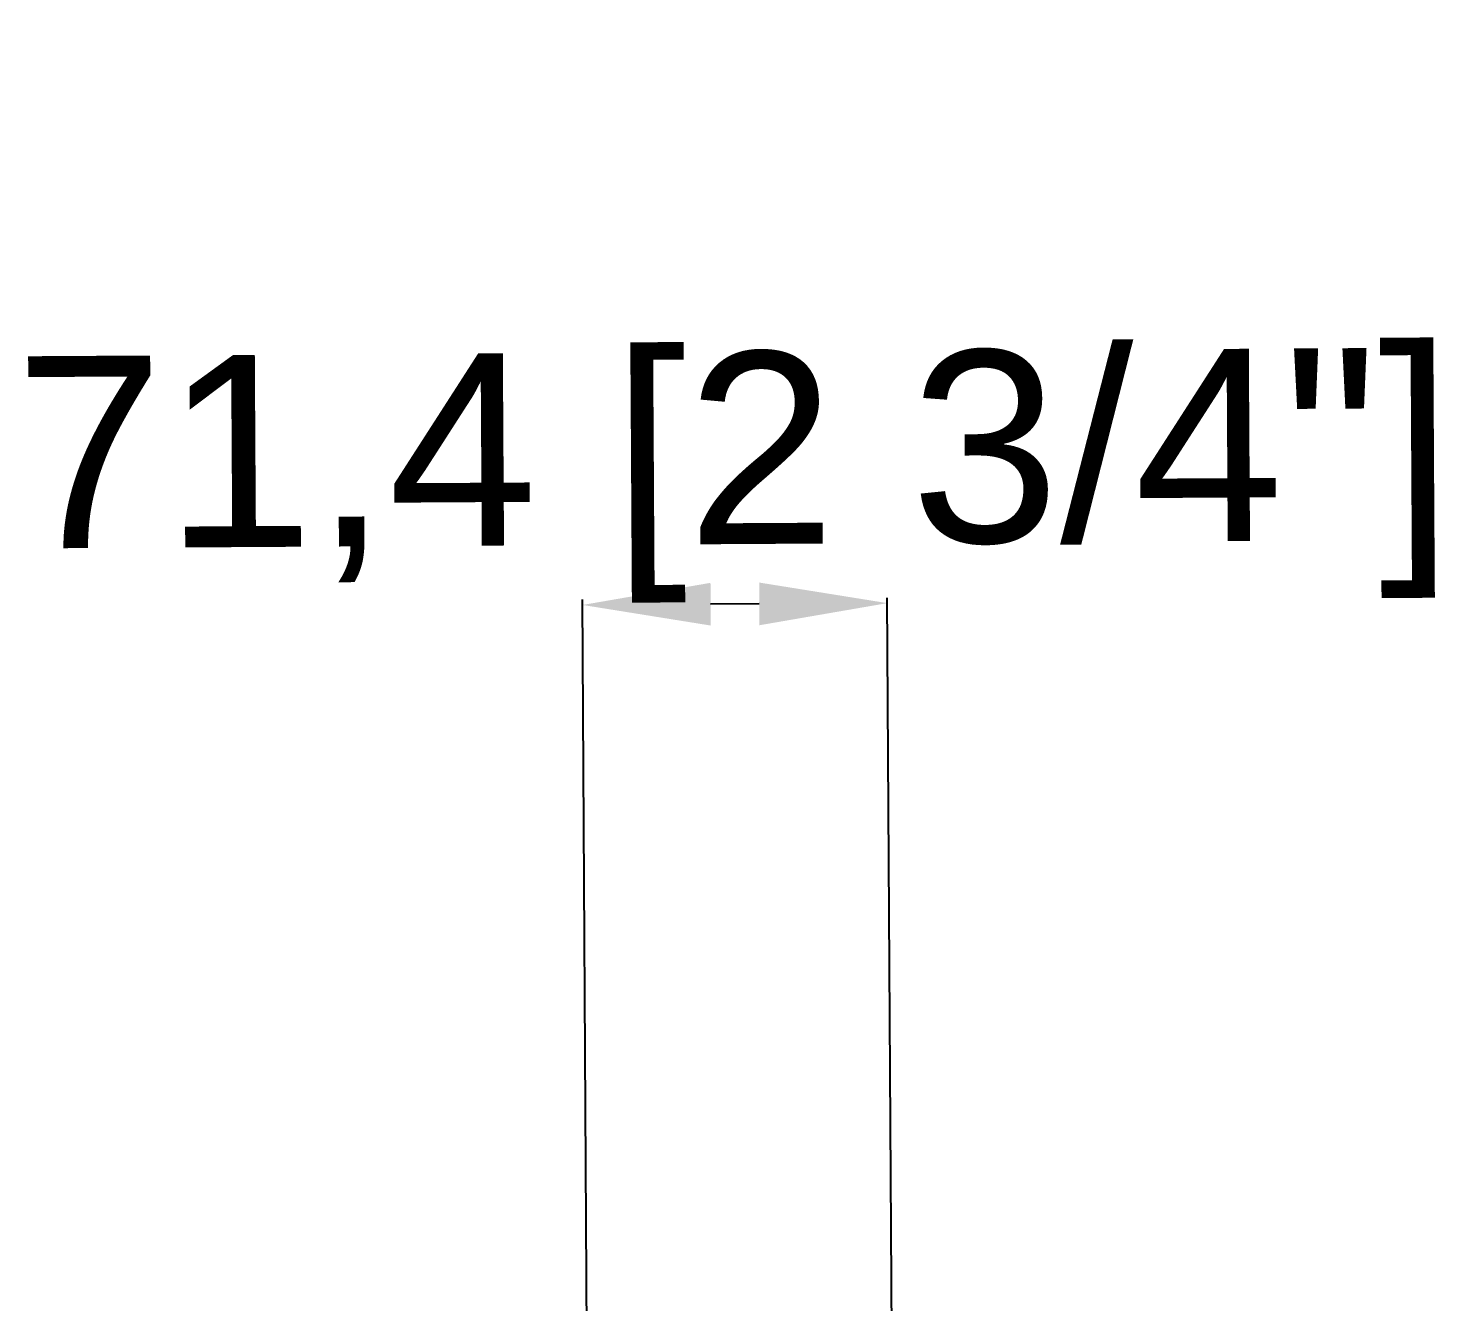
# Model space of a CAD drawing. Header units: millimetres. Extents: x 562 to 17351, y 2396 to 6995.
# Drawn here: x 15526.6 to 15856.1, y 5572.5 to 5870.8 of the extents above; entities that cross this region are included whole.
import ezdxf

# ---------------------------------------------------------------- set-up
doc = ezdxf.new("R2010")
doc.units = ezdxf.units.MM
doc.styles.get("Standard").update_dxf_attribs({"font": 'arial.ttf'})
doc.dimstyles.new('ISO-25', dxfattribs={"dimtxt": 2.5, "dimasz": 2.5, "dimexe": 1.25, "dimexo": 0.625, "dimtad": 1, "dimtxsty": 'Standard', "dimcen": 2.5, "dimadec": 0, "dimazin": 0, "dimtfac": 1, "dimtmove": 0, "dimatfit": 3, "dimfxl": 1, "dimarcsym": 0})

# ---------------------------------------------------------------- blocks, each defined once
blk = doc.blocks.new('*D191')
at = {"color": 0, "lineweight": -2, "transparency": 16777216}
for p, q in [((15657.59, 5549.37), (15656.44, 5736.99)), ((15728.99, 5549.81), (15727.84, 5737.42)), ((15697.85, 5735.99), (15686.45, 5735.92))]:
    blk.add_line(p, q, dxfattribs=at)
at = {"color": 0, "transparency": 16777216}
for points in [[(15686.42, 5740.92), (15686.48, 5730.92), (15656.45, 5735.74)], [(15697.82, 5740.99), (15697.88, 5730.99), (15727.85, 5736.17)]]:
    blk.add_solid(points, dxfattribs=at)
at = {"layer": 'Defpoints', "color": 0, "transparency": 16777216}
for p in [(15656.45, 5735.74), (15657.6, 5548.75), (15729, 5549.18)]:
    blk.add_point(p, dxfattribs=at)
at = {"color": 0, "transparency": 16777216, "insert": (15691.97, 5765.71), "char_height": 45, "attachment_point": 5, "rotation": 0.3509}
blk.add_mtext('71,4 [2 3/4"]', dxfattribs=at)

msp = doc.modelspace()

# ---------------------------------------------------------------- dimensions: what is measured, and where the dimension line sits
dim = msp.add_linear_dim(base=(15656.452, 5735.737), p1=(15728.997, 5549.184), p2=(15657.597, 5548.746), angle=180.35092, dimstyle='ISO-25', override={"dimtxt": 45, "dimasz": 30})
dim.commit()
dim.dimension.update_dxf_attribs({"geometry": '*D191', "text_midpoint": (15692.152, 5735.956), "dimtype": 161})

doc.saveas('drawing.dxf')
